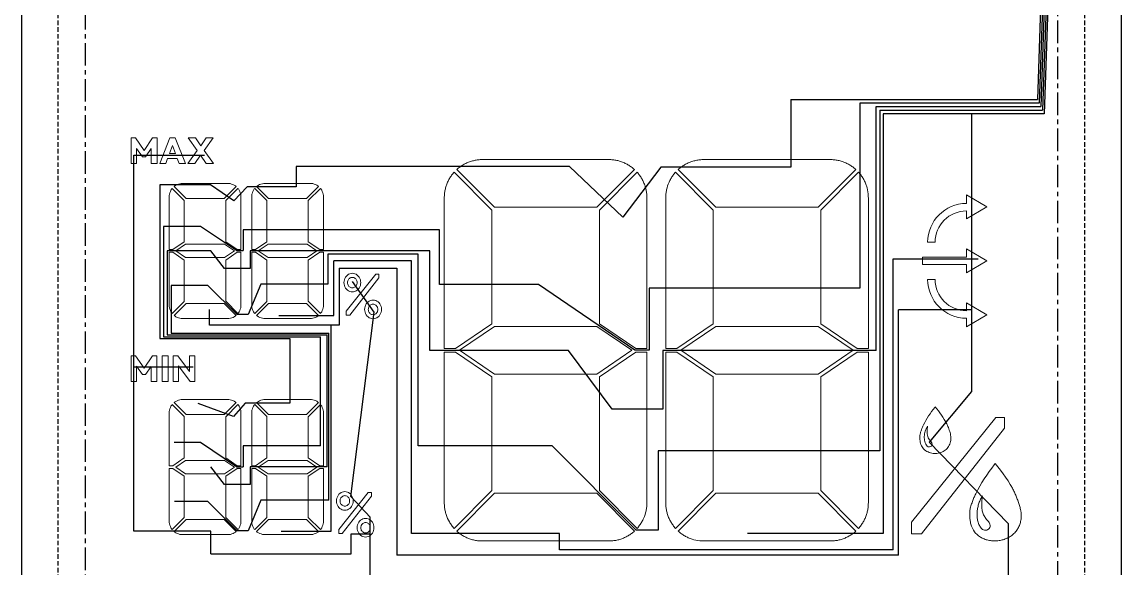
# Model space of a CAD drawing. Header units: millimetres. Extents: x 426 to 1899, y -1707 to -647.
# Drawn here: x 1069.5 to 1130.5, y -863.6 to -833.3 of the extents above; entities that cross this region are included whole.
import ezdxf

# ---------------------------------------------------------------- set-up
doc = ezdxf.new("R2010")
doc.units = ezdxf.units.MM
doc.linetypes.add('CENTER', pattern=[2, 1.25, -0.25, 0.25, -0.25])
doc.linetypes.add('HIDDEN', pattern=[0.375, 0.25, -0.125])
doc.layers.add('COM', color=1, linetype='Continuous')

msp = doc.modelspace()

# ---------------------------------------------------------------- linework, layer by layer
msp.add_lwpolyline([(1130.46, -791.931), (1130.46, -876.931), (1069.46, -876.931), (1069.46, -791.931)], close=True)
at = {"linetype": 'HIDDEN'}
for points in [[(1071.46, -876.931), (1071.46, -791.931)], [(1128.46, -876.931), (1128.46, -791.931)]]:
    msp.add_lwpolyline(points, dxfattribs=at)
at = {"linetype": 'CENTER'}
msp.add_lwpolyline([(1125.96, -793.431), (1073.96, -793.431, 0.414214), (1072.96, -794.431), (1072.96, -874.431, 0.414214), (1073.96, -875.431), (1125.96, -875.431, 0.414214), (1126.96, -874.431), (1126.96, -794.431, 0.414214)], format="xyb", close=True, dxfattribs=at)
at = {"lineweight": 9}
for points in [[(1076.638, -841.124), (1076.954, -841.124), (1076.954, -839.699), (1076.703, -839.699), (1076.237, -840.386), (1075.768, -839.699), (1075.511, -839.699), (1075.511, -841.124), (1075.823, -841.124), (1075.823, -840.275), (1076.148, -840.738), (1076.317, -840.738), (1076.638, -840.279)], [(1078.188, -841.124), (1078.539, -841.124), (1077.96, -839.699), (1077.666, -839.699), (1077.104, -841.124), (1077.435, -841.124), (1077.54, -840.836), (1078.079, -840.836)], [(1079.688, -839.699), (1079.39, -840.127), (1079.096, -839.699), (1078.69, -839.699), (1079.188, -840.398), (1078.664, -841.124), (1079.046, -841.124), (1079.369, -840.661), (1079.686, -841.124), (1080.097, -841.124), (1079.573, -840.39), (1080.072, -839.699)], [(1077.643, -840.557), (1077.805, -840.114), (1077.974, -840.557)], [(1080.676, -843.054), (1078.568, -843.054), (1077.905, -842.388), (1077.934, -842.364), (1078, -842.32), (1078.07, -842.284), (1078.144, -842.256), (1078.22, -842.235), (1078.298, -842.222), (1078.377, -842.218), (1080.867, -842.218), (1080.943, -842.222), (1081.021, -842.234), (1081.097, -842.255), (1081.171, -842.283), (1081.241, -842.319), (1081.307, -842.362), (1081.339, -842.388)], [(1085.256, -843.054), (1083.148, -843.054), (1082.485, -842.388), (1082.515, -842.364), (1082.581, -842.32), (1082.651, -842.284), (1082.724, -842.256), (1082.8, -842.235), (1082.878, -842.222), (1082.957, -842.218), (1085.448, -842.218), (1085.523, -842.222), (1085.601, -842.234), (1085.678, -842.255), (1085.751, -842.283), (1085.822, -842.319), (1085.887, -842.362), (1085.919, -842.388)], [(1077.63, -845.894), (1077.836, -845.894), (1078.47, -845.464), (1078.47, -843.168), (1077.799, -842.494), (1077.773, -842.526), (1077.73, -842.592), (1077.694, -842.663), (1077.666, -842.737), (1077.646, -842.813), (1077.634, -842.891), (1077.63, -842.969)], [(1080.769, -845.46), (1081.409, -845.894), (1081.614, -845.894), (1081.614, -842.969), (1081.61, -842.891), (1081.598, -842.813), (1081.578, -842.736), (1081.549, -842.663), (1081.514, -842.593), (1081.471, -842.527), (1081.445, -842.495), (1080.769, -843.174)], [(1082.21, -845.894), (1082.416, -845.894), (1083.05, -845.464), (1083.05, -843.168), (1082.379, -842.494), (1082.353, -842.526), (1082.311, -842.592), (1082.275, -842.663), (1082.247, -842.737), (1082.226, -842.813), (1082.214, -842.891), (1082.21, -842.969)], [(1085.349, -845.46), (1085.989, -845.894), (1086.195, -845.894), (1086.195, -842.969), (1086.191, -842.891), (1086.178, -842.813), (1086.158, -842.736), (1086.13, -842.663), (1086.094, -842.593), (1086.051, -842.527), (1086.025, -842.495), (1085.349, -843.174)], [(1077.63, -846.044), (1077.63, -848.968), (1077.634, -849.046), (1077.646, -849.124), (1077.666, -849.2), (1077.695, -849.274), (1077.73, -849.344), (1077.773, -849.41), (1077.799, -849.442), (1078.47, -848.769), (1078.47, -846.473), (1077.836, -846.044)], [(1080.706, -846.339), (1078.539, -846.339), (1077.992, -845.969), (1078.539, -845.598), (1080.705, -845.598), (1081.252, -845.969)], [(1080.769, -846.477), (1080.769, -848.764), (1081.445, -849.443), (1081.471, -849.41), (1081.514, -849.344), (1081.55, -849.274), (1081.578, -849.2), (1081.598, -849.124), (1081.61, -849.046), (1081.614, -848.968), (1081.614, -846.044), (1081.409, -846.044)], [(1082.21, -846.044), (1082.21, -848.968), (1082.214, -849.046), (1082.226, -849.124), (1082.247, -849.2), (1082.275, -849.274), (1082.31, -849.344), (1082.354, -849.41), (1082.379, -849.442), (1083.05, -848.769), (1083.05, -846.473), (1082.416, -846.044)], [(1085.286, -846.339), (1083.119, -846.339), (1082.573, -845.969), (1083.12, -845.598), (1085.285, -845.598), (1085.832, -845.969)], [(1085.349, -846.477), (1085.349, -848.764), (1086.025, -849.443), (1086.051, -849.41), (1086.094, -849.344), (1086.13, -849.274), (1086.158, -849.2), (1086.178, -849.124), (1086.191, -849.046), (1086.195, -848.968), (1086.195, -846.044), (1085.989, -846.044)], [(1119.448, -846.311), (1119.448, -846.724), (1121.875, -846.724), (1121.875, -847.179), (1123.021, -846.517), (1121.875, -845.856), (1121.875, -846.311)], [(1088.212, -847.491), (1088.24, -847.565), (1088.257, -847.644), (1088.263, -847.725), (1088.257, -847.806), (1088.24, -847.885), (1088.212, -847.96), (1088.174, -848.029), (1088.126, -848.091), (1088.07, -848.144), (1088.008, -848.186), (1087.941, -848.217), (1087.869, -848.236), (1087.796, -848.243), (1087.723, -848.236), (1087.652, -848.217), (1087.584, -848.186), (1087.522, -848.144), (1087.466, -848.091), (1087.419, -848.029), (1087.38, -847.96), (1087.352, -847.885), (1087.336, -847.806), (1087.33, -847.725), (1087.336, -847.644), (1087.352, -847.565), (1087.38, -847.491), (1087.419, -847.421), (1087.466, -847.36), (1087.522, -847.307), (1087.584, -847.264), (1087.652, -847.233), (1087.723, -847.214), (1087.796, -847.208), (1087.869, -847.214), (1087.941, -847.233), (1088.008, -847.264), (1088.07, -847.307), (1088.126, -847.36), (1088.174, -847.421)], [(1089.098, -847.266), (1087.455, -849.306), (1087.455, -849.535), (1087.651, -849.535), (1089.269, -847.468), (1089.27, -847.266)], [(1087.676, -847.464), (1087.641, -847.489), (1087.609, -847.518), (1087.582, -847.553), (1087.561, -847.593), (1087.545, -847.635), (1087.535, -847.68), (1087.532, -847.726), (1087.535, -847.772), (1087.545, -847.817), (1087.561, -847.859), (1087.582, -847.898), (1087.609, -847.933), (1087.641, -847.963), (1087.676, -847.987), (1087.714, -848.005), (1087.755, -848.015), (1087.796, -848.019), (1087.838, -848.015), (1087.878, -848.005), (1087.916, -847.987), (1087.951, -847.963), (1087.983, -847.933), (1088.01, -847.898), (1088.032, -847.859), (1088.048, -847.817), (1088.057, -847.772), (1088.061, -847.726), (1088.057, -847.68), (1088.048, -847.635), (1088.032, -847.593), (1088.01, -847.553), (1087.983, -847.518), (1087.951, -847.489), (1087.916, -847.464), (1087.878, -847.447), (1087.838, -847.436), (1087.796, -847.433), (1087.755, -847.436), (1087.714, -847.447)], [(1080.867, -849.719), (1078.377, -849.719), (1078.301, -849.715), (1078.223, -849.703), (1078.147, -849.682), (1078.073, -849.654), (1078.003, -849.618), (1077.937, -849.575), (1077.905, -849.549), (1078.568, -848.883), (1080.675, -848.883), (1081.339, -849.549), (1081.31, -849.573), (1081.244, -849.617), (1081.174, -849.653), (1081.1, -849.681), (1081.024, -849.702), (1080.946, -849.715)], [(1085.447, -849.719), (1082.957, -849.719), (1082.881, -849.715), (1082.803, -849.703), (1082.727, -849.682), (1082.653, -849.654), (1082.583, -849.618), (1082.517, -849.575), (1082.485, -849.549), (1083.149, -848.883), (1085.256, -848.883), (1085.919, -849.549), (1085.89, -849.573), (1085.824, -849.617), (1085.754, -849.653), (1085.68, -849.681), (1085.604, -849.702), (1085.526, -849.715)], [(1088.53, -848.979), (1088.502, -849.054), (1088.485, -849.133), (1088.479, -849.214), (1088.485, -849.295), (1088.502, -849.374), (1088.53, -849.448), (1088.568, -849.518), (1088.616, -849.58), (1088.672, -849.632), (1088.734, -849.674), (1088.802, -849.705), (1088.874, -849.724), (1088.947, -849.731), (1089.02, -849.724), (1089.091, -849.705), (1089.159, -849.674), (1089.221, -849.632), (1089.277, -849.579), (1089.325, -849.518), (1089.363, -849.448), (1089.392, -849.374), (1089.408, -849.295), (1089.414, -849.214), (1089.408, -849.133), (1089.392, -849.054), (1089.363, -848.979), (1089.325, -848.911), (1089.277, -848.849), (1089.221, -848.796), (1089.159, -848.754), (1089.091, -848.723), (1089.02, -848.704), (1088.947, -848.697), (1088.873, -848.704), (1088.802, -848.723), (1088.734, -848.754), (1088.672, -848.796), (1088.616, -848.849), (1088.568, -848.911)], [(1088.685, -849.26), (1088.695, -849.304), (1088.711, -849.347), (1088.732, -849.386), (1088.759, -849.421), (1088.791, -849.45), (1088.826, -849.475), (1088.864, -849.492), (1088.905, -849.503), (1088.946, -849.506), (1088.988, -849.503), (1089.028, -849.492), (1089.067, -849.475), (1089.102, -849.451), (1089.134, -849.421), (1089.161, -849.386), (1089.183, -849.347), (1089.199, -849.305), (1089.208, -849.26), (1089.212, -849.214), (1089.208, -849.169), (1089.199, -849.124), (1089.183, -849.082), (1089.161, -849.043), (1089.134, -849.008), (1089.103, -848.978), (1089.067, -848.954), (1089.029, -848.937), (1088.988, -848.926), (1088.947, -848.922), (1088.905, -848.926), (1088.865, -848.936), (1088.827, -848.954), (1088.791, -848.978), (1088.76, -849.008), (1088.733, -849.042), (1088.711, -849.082), (1088.695, -849.124), (1088.685, -849.169), (1088.682, -849.214)], [(1101.36, -850.161), (1095.685, -850.161), (1093.735, -851.483), (1095.685, -852.806), (1101.36, -852.806), (1103.31, -851.483)], [(1107.976, -850.161), (1106.026, -851.483), (1107.976, -852.806), (1113.651, -852.806), (1115.601, -851.483), (1113.651, -850.161)], [(1076.237, -852.48), (1075.768, -851.792), (1075.511, -851.792), (1075.511, -853.217), (1075.822, -853.217), (1075.822, -852.369), (1076.147, -852.832), (1076.317, -852.832), (1076.638, -852.373), (1076.638, -853.217), (1076.953, -853.217), (1076.953, -851.792), (1076.702, -851.792)], [(1077.565, -851.792), (1077.232, -851.792), (1077.232, -853.217), (1077.565, -853.217)], [(1078.758, -852.657), (1078.112, -851.792), (1077.845, -851.792), (1077.845, -853.217), (1078.149, -853.217), (1078.149, -852.351), (1078.795, -853.217), (1079.062, -853.217), (1079.062, -851.792), (1078.758, -851.792)], [(1077.63, -857.888), (1077.836, -857.888), (1078.47, -857.458), (1078.47, -855.162), (1077.799, -854.489), (1077.773, -854.521), (1077.73, -854.587), (1077.694, -854.657), (1077.666, -854.731), (1077.646, -854.807), (1077.634, -854.885), (1077.63, -854.963)], [(1080.676, -855.049), (1078.568, -855.049), (1077.905, -854.382), (1077.934, -854.358), (1078, -854.315), (1078.07, -854.279), (1078.144, -854.25), (1078.22, -854.229), (1078.298, -854.217), (1078.377, -854.212), (1080.867, -854.212), (1080.943, -854.216), (1081.021, -854.229), (1081.097, -854.249), (1081.171, -854.277), (1081.241, -854.313), (1081.307, -854.356), (1081.339, -854.383)], [(1080.769, -857.454), (1081.409, -857.888), (1081.614, -857.888), (1081.614, -854.963), (1081.61, -854.885), (1081.598, -854.807), (1081.578, -854.731), (1081.549, -854.657), (1081.514, -854.587), (1081.471, -854.521), (1081.445, -854.489), (1080.769, -855.168)], [(1082.21, -857.888), (1082.416, -857.888), (1083.05, -857.458), (1083.05, -855.162), (1082.379, -854.489), (1082.353, -854.521), (1082.311, -854.587), (1082.275, -854.657), (1082.247, -854.731), (1082.226, -854.807), (1082.214, -854.885), (1082.21, -854.963)], [(1085.256, -855.049), (1083.148, -855.049), (1082.485, -854.382), (1082.515, -854.358), (1082.581, -854.315), (1082.651, -854.279), (1082.724, -854.25), (1082.8, -854.229), (1082.878, -854.217), (1082.957, -854.212), (1085.448, -854.212), (1085.523, -854.216), (1085.601, -854.229), (1085.678, -854.249), (1085.751, -854.277), (1085.822, -854.313), (1085.887, -854.356), (1085.919, -854.383)], [(1085.349, -857.454), (1085.989, -857.888), (1086.195, -857.888), (1086.195, -854.963), (1086.191, -854.885), (1086.178, -854.807), (1086.158, -854.731), (1086.13, -854.657), (1086.094, -854.587), (1086.051, -854.521), (1086.025, -854.489), (1085.349, -855.168)], [(1118.829, -861.026), (1118.829, -861.675), (1119.385, -861.675), (1123.989, -855.796), (1123.993, -855.221), (1123.503, -855.221)], [(1080.706, -858.333), (1078.539, -858.333), (1077.992, -857.963), (1078.539, -857.592), (1080.705, -857.592), (1081.252, -857.963)], [(1085.286, -858.333), (1083.119, -858.333), (1082.573, -857.963), (1083.12, -857.592), (1085.285, -857.592), (1085.832, -857.963)], [(1077.63, -858.038), (1077.63, -860.963), (1077.634, -861.04), (1077.646, -861.118), (1077.666, -861.194), (1077.695, -861.268), (1077.73, -861.339), (1077.773, -861.405), (1077.799, -861.437), (1078.47, -860.764), (1078.47, -858.468), (1077.836, -858.038)], [(1080.769, -858.472), (1080.769, -860.758), (1081.445, -861.437), (1081.471, -861.405), (1081.514, -861.339), (1081.55, -861.268), (1081.578, -861.195), (1081.598, -861.118), (1081.61, -861.04), (1081.614, -860.963), (1081.614, -858.038), (1081.409, -858.038)], [(1082.21, -858.038), (1082.21, -860.963), (1082.214, -861.04), (1082.226, -861.118), (1082.247, -861.194), (1082.275, -861.268), (1082.31, -861.339), (1082.354, -861.405), (1082.379, -861.437), (1083.05, -860.764), (1083.05, -858.468), (1082.416, -858.038)], [(1085.349, -858.472), (1085.349, -860.758), (1086.025, -861.437), (1086.051, -861.405), (1086.094, -861.339), (1086.13, -861.268), (1086.158, -861.195), (1086.178, -861.118), (1086.191, -861.04), (1086.195, -860.963), (1086.195, -858.038), (1085.989, -858.038)], [(1087.236, -859.35), (1087.168, -859.381), (1087.106, -859.423), (1087.05, -859.476), (1087.003, -859.538), (1086.965, -859.607), (1086.936, -859.682), (1086.919, -859.761), (1086.914, -859.842), (1086.919, -859.923), (1086.936, -860.002), (1086.965, -860.076), (1087.003, -860.146), (1087.05, -860.207), (1087.106, -860.26), (1087.168, -860.302), (1087.236, -860.333), (1087.307, -860.352), (1087.38, -860.359), (1087.453, -860.352), (1087.524, -860.333), (1087.591, -860.302), (1087.654, -860.26), (1087.71, -860.207), (1087.757, -860.146), (1087.795, -860.076), (1087.823, -860.002), (1087.84, -859.923), (1087.846, -859.842), (1087.84, -859.761), (1087.823, -859.682), (1087.795, -859.607), (1087.757, -859.538), (1087.71, -859.476), (1087.654, -859.423), (1087.591, -859.381), (1087.524, -859.35), (1087.453, -859.331), (1087.38, -859.325), (1087.307, -859.331)], [(1088.681, -859.383), (1087.039, -861.422), (1087.039, -861.65), (1087.234, -861.65), (1088.852, -859.584), (1088.853, -859.383)], [(1087.26, -859.581), (1087.225, -859.606), (1087.193, -859.635), (1087.166, -859.67), (1087.144, -859.709), (1087.129, -859.752), (1087.119, -859.796), (1087.116, -859.842), (1087.119, -859.888), (1087.129, -859.933), (1087.144, -859.975), (1087.166, -860.014), (1087.193, -860.049), (1087.225, -860.079), (1087.26, -860.103), (1087.298, -860.121), (1087.338, -860.132), (1087.38, -860.135), (1087.421, -860.132), (1087.462, -860.121), (1087.5, -860.103), (1087.535, -860.079), (1087.567, -860.049), (1087.594, -860.014), (1087.615, -859.975), (1087.631, -859.933), (1087.641, -859.888), (1087.644, -859.842), (1087.641, -859.796), (1087.631, -859.752), (1087.615, -859.709), (1087.594, -859.67), (1087.567, -859.635), (1087.535, -859.606), (1087.5, -859.581), (1087.462, -859.564), (1087.421, -859.553), (1087.38, -859.549), (1087.338, -859.553), (1087.298, -859.564)], [(1080.867, -861.713), (1078.377, -861.713), (1078.301, -861.709), (1078.223, -861.697), (1078.147, -861.677), (1078.073, -861.648), (1078.003, -861.613), (1077.937, -861.569), (1077.905, -861.543), (1078.568, -860.877), (1080.675, -860.877), (1081.339, -861.543), (1081.31, -861.568), (1081.244, -861.611), (1081.174, -861.647), (1081.1, -861.676), (1081.024, -861.697), (1080.946, -861.709)], [(1085.447, -861.713), (1082.957, -861.713), (1082.881, -861.709), (1082.803, -861.697), (1082.727, -861.677), (1082.653, -861.648), (1082.583, -861.613), (1082.517, -861.569), (1082.485, -861.543), (1083.149, -860.877), (1085.256, -860.877), (1085.919, -861.543), (1085.89, -861.568), (1085.824, -861.611), (1085.754, -861.647), (1085.68, -861.676), (1085.604, -861.697), (1085.526, -861.709)], [(1088.908, -861.026), (1088.946, -861.095), (1088.974, -861.17), (1088.991, -861.249), (1088.997, -861.33), (1088.991, -861.411), (1088.974, -861.489), (1088.946, -861.564), (1088.908, -861.633), (1088.86, -861.695), (1088.804, -861.747), (1088.742, -861.79), (1088.674, -861.821), (1088.603, -861.84), (1088.529, -861.846), (1088.456, -861.84), (1088.385, -861.821), (1088.317, -861.79), (1088.255, -861.748), (1088.199, -861.695), (1088.152, -861.633), (1088.113, -861.564), (1088.085, -861.489), (1088.068, -861.411), (1088.062, -861.33), (1088.068, -861.249), (1088.085, -861.17), (1088.113, -861.095), (1088.152, -861.026), (1088.199, -860.964), (1088.255, -860.912), (1088.317, -860.87), (1088.385, -860.839), (1088.456, -860.82), (1088.529, -860.813), (1088.603, -860.82), (1088.674, -860.839), (1088.742, -860.87), (1088.804, -860.912), (1088.86, -860.964)], [(1088.529, -861.622), (1088.488, -861.618), (1088.448, -861.608), (1088.409, -861.59), (1088.374, -861.566), (1088.342, -861.536), (1088.315, -861.501), (1088.293, -861.463), (1088.278, -861.42), (1088.268, -861.375), (1088.265, -861.33), (1088.268, -861.284), (1088.278, -861.24), (1088.294, -861.198), (1088.316, -861.158), (1088.343, -861.124), (1088.374, -861.094), (1088.41, -861.07), (1088.448, -861.052), (1088.489, -861.042), (1088.53, -861.038), (1088.571, -861.042), (1088.612, -861.052), (1088.65, -861.07), (1088.685, -861.094), (1088.717, -861.124), (1088.744, -861.158), (1088.765, -861.198), (1088.781, -861.24), (1088.791, -861.285), (1088.794, -861.33), (1088.791, -861.376), (1088.781, -861.42), (1088.765, -861.463), (1088.744, -861.502), (1088.717, -861.536), (1088.685, -861.566), (1088.65, -861.59), (1088.611, -861.608), (1088.571, -861.618)]]:
    msp.add_lwpolyline(points, close=True, dxfattribs=at)
for points in [[(1102.036, -840.899), (1095.009, -840.899, 0.027043), (1094.786, -840.911, 0.02569), (1094.566, -840.946, 0.025883), (1094.351, -841.005, 0.025378), (1094.144, -841.086, 0.02692), (1093.946, -841.188, 0.026894), (1093.76, -841.311, 0.023453), (1093.594, -841.447), (1095.685, -843.546), (1101.36, -843.546), (1103.451, -841.447, 0.025285), (1103.278, -841.306, 0.025796), (1103.092, -841.184, 0.025715), (1102.893, -841.083, 0.027232), (1102.685, -841.003, 0.027355), (1102.471, -840.945, 0.026162), (1102.251, -840.91, 0.026007)], [(1107.976, -843.546), (1105.885, -841.447, -0.023448), (1106.051, -841.311, -0.026894), (1106.237, -841.188, -0.026903), (1106.435, -841.086, -0.025381), (1106.642, -841.005, -0.025883), (1106.857, -840.946, -0.025686), (1107.077, -840.911, -0.027041), (1107.3, -840.899), (1114.327, -840.899, -0.026007), (1114.541, -840.91, -0.026162), (1114.762, -840.945, -0.027355), (1114.976, -841.003, -0.027232), (1115.184, -841.083, -0.025715), (1115.382, -841.184, -0.025796), (1115.569, -841.306, -0.025285), (1115.742, -841.447), (1113.651, -843.546)], [(1092.9, -851.378), (1093.514, -851.378), (1095.536, -850.006), (1095.536, -843.696), (1093.445, -841.596, 0.026749), (1093.305, -841.769, 0.027226), (1093.184, -841.956, 0.026495), (1093.083, -842.155, 0.026396), (1093.003, -842.363, 0.027146), (1092.946, -842.578, 0.026635), (1092.911, -842.798, 0.025324), (1092.9, -843.017)], [(1104.144, -851.378), (1103.531, -851.378), (1101.509, -850.006), (1101.509, -843.696), (1103.599, -841.596, -0.026097), (1103.739, -841.769, -0.027338), (1103.86, -841.956, -0.026695), (1103.961, -842.154, -0.026129), (1104.041, -842.362, -0.025862), (1104.099, -842.577, -0.025449), (1104.133, -842.797, -0.025455), (1104.144, -843.017)], [(1105.191, -851.378), (1105.804, -851.378), (1107.827, -850.006), (1107.827, -843.696), (1105.736, -841.596, 0.026754), (1105.596, -841.769, 0.027264), (1105.475, -841.956, 0.0257), (1105.374, -842.155, 0.053033), (1105.237, -842.578, 0.026602), (1105.202, -842.798, 0.025331), (1105.191, -843.017)], [(1113.8, -850.006), (1115.821, -851.378), (1116.435, -851.378), (1116.435, -843.017, 0.025455), (1116.424, -842.797, 0.05314), (1116.332, -842.362, 0.026129), (1116.252, -842.154, 0.026695), (1116.151, -841.956, 0.027338), (1116.03, -841.769, 0.026097), (1115.89, -841.596), (1113.8, -843.696)], [(1119.728, -845.485), (1120.144, -845.485, -0.413108), (1121.876, -843.748), (1121.876, -844.186), (1123.021, -843.524), (1121.876, -842.863), (1121.876, -843.332, 0.41331)], [(1123.021, -849.51), (1121.876, -850.171), (1121.876, -849.702, -0.413408), (1119.728, -847.55), (1120.144, -847.55, 0.413145), (1121.876, -849.286), (1121.876, -848.849)], [(1092.9, -851.59), (1092.9, -859.949, 0.025176), (1092.912, -860.167, 0.025437), (1092.946, -860.387, 0.02596), (1093.003, -860.602, 0.05203), (1093.183, -861.009, 0.025206), (1093.304, -861.196, 0.02621), (1093.444, -861.369), (1095.536, -859.27), (1095.536, -852.96), (1093.514, -851.59)], [(1101.509, -852.96), (1101.509, -859.27), (1103.599, -861.369, 0.027763), (1103.739, -861.196, 0.027313), (1103.861, -861.009, 0.026502), (1103.962, -860.811, 0.051522), (1104.099, -860.387, 0.026215), (1104.133, -860.167, 0.026815), (1104.144, -859.949), (1104.144, -851.589), (1103.53, -851.589)], [(1105.191, -851.59), (1105.191, -859.949, 0.025204), (1105.202, -860.167, 0.025482), (1105.237, -860.387, 0.02596), (1105.294, -860.602, 0.025669), (1105.374, -860.81, 0.026688), (1105.474, -861.009, 0.025178), (1105.595, -861.196, 0.026178), (1105.735, -861.369), (1107.826, -859.27), (1107.826, -852.96), (1105.805, -851.59)], [(1113.799, -852.96), (1113.799, -859.27), (1115.89, -861.369, 0.027763), (1116.03, -861.196, 0.027313), (1116.152, -861.009, 0.026502), (1116.253, -860.811, 0.027952), (1116.332, -860.602, 0.026949), (1116.39, -860.387, 0.026215), (1116.424, -860.167, 0.026815), (1116.435, -859.949), (1116.435, -851.589), (1115.821, -851.589)], [(1120.312, -857.19, -0.037147), (1120.169, -857.207, -0.04056), (1120.025, -857.201, -0.039202), (1119.883, -857.174, -0.039275), (1119.747, -857.125, -0.040696), (1119.621, -857.055), (1119.556, -857.007, -0.058122), (1119.458, -856.902, -0.08982), (1119.335, -856.642, -0.032301), (1119.306, -856.501, -0.029475), (1119.294, -856.358, -0.02971), (1119.299, -856.213, -0.04035), (1119.324, -856.071), (1119.337, -856.028, -0.011381), (1119.385, -855.892, -0.011845), (1119.438, -855.757, -0.010834), (1119.498, -855.626), (1119.562, -855.497), (1119.632, -855.371), (1119.706, -855.247), (1119.783, -855.125), (1119.863, -855.005), (1119.946, -854.886), (1120.031, -854.77), (1120.117, -854.655), (1120.147, -854.617), (1120.237, -854.729), (1120.326, -854.843), (1120.412, -854.958), (1120.496, -855.076), (1120.577, -855.196), (1120.653, -855.318, -0.009798), (1120.725, -855.443, -0.00989), (1120.79, -855.572, -0.011282), (1120.849, -855.703, -0.014789), (1120.901, -855.838), (1120.928, -855.915, -0.019227), (1120.972, -856.052, -0.024299), (1121.003, -856.194, -0.033248), (1121.018, -856.337, -0.038872), (1121.012, -856.481, -0.045113), (1120.982, -856.622, -0.04854), (1120.927, -856.755, -0.043102), (1120.848, -856.875, -0.040191), (1120.751, -856.982), (1120.707, -857.021, -0.036204), (1120.583, -857.096, -0.035473), (1120.451, -857.153, -0.036405)], [(1119.54, -856.335, 0.038974), (1119.554, -856.478, 0.043739), (1119.591, -856.617, 0.055855), (1119.655, -856.747, 0.15475), (1119.759, -856.834, 0.211475), (1119.899, -856.829), (1119.923, -856.813, 0.239774), (1119.978, -856.685, 0.174707), (1119.923, -856.555), (1119.882, -856.511, -0.043741), (1119.796, -856.396, -0.057211), (1119.735, -856.265, -0.051449), (1119.704, -856.125, -0.033039), (1119.698, -855.981, -0.029018), (1119.723, -855.694), (1119.675, -855.78, 0.02601), (1119.616, -855.911, 0.030588), (1119.573, -856.049, 0.032117), (1119.547, -856.191, 0.032843)], [(1122.127, -861.128, 0.08975), (1122.331, -861.558, 0.058852), (1122.495, -861.733, 0.024086), (1122.603, -861.812, 0.040472), (1122.811, -861.929, 0.039202), (1123.036, -862.01, 0.040937), (1123.271, -862.055, 0.037461), (1123.51, -862.064, 0.038928), (1123.747, -862.037, 0.037722), (1123.978, -861.975, 0.036249), (1124.198, -861.881, 0.034797), (1124.402, -861.756), (1124.475, -861.691, 0.037544), (1124.637, -861.515, 0.045244), (1124.767, -861.314, 0.046505), (1124.859, -861.094, 0.044266), (1124.909, -860.86, 0.072707), (1124.894, -860.384, 0.026755), (1124.842, -860.15, 0.019643), (1124.769, -859.922), (1124.725, -859.794, 0.012614), (1124.639, -859.571, 0.011564), (1124.541, -859.352, 0.012046), (1124.432, -859.139, 0.010847), (1124.314, -858.931), (1124.187, -858.728), (1124.054, -858.53), (1123.914, -858.335), (1123.77, -858.144), (1123.623, -857.955), (1123.474, -857.768), (1123.425, -857.831), (1123.281, -858.022), (1123.14, -858.216), (1123.003, -858.412), (1122.87, -858.611), (1122.742, -858.813), (1122.62, -859.019), (1122.505, -859.229), (1122.397, -859.443, 0.011053), (1122.298, -859.661, 0.011915), (1122.21, -859.883, 0.011246), (1122.131, -860.109), (1122.108, -860.181, 0.041635), (1122.068, -860.416, 0.029838), (1122.06, -860.655, 0.029756), (1122.079, -860.894, 0.032894)], [(1101.36, -859.419), (1095.685, -859.419), (1093.594, -861.519, 0.02636), (1093.767, -861.66, 0.02571), (1093.953, -861.782, 0.025351), (1094.151, -861.884, 0.026863), (1094.359, -861.963, 0.02712), (1094.574, -862.021, 0.026713), (1094.794, -862.055, 0.024759), (1095.009, -862.066), (1102.036, -862.066, 0.02617), (1102.258, -862.054, 0.026574), (1102.478, -862.019, 0.026713), (1102.693, -861.96, 0.028221), (1102.901, -861.88, 0.026758), (1103.099, -861.778, 0.024995), (1103.285, -861.655, 0.025684), (1103.451, -861.519)], [(1107.3, -862.066, -0.024668), (1107.085, -862.055, -0.052549), (1106.65, -861.963, -0.026863), (1106.442, -861.884, -0.025976), (1106.244, -861.782, -0.026246), (1106.057, -861.66, -0.025381), (1105.885, -861.519), (1107.976, -859.419), (1113.651, -859.419), (1115.742, -861.519, -0.025684), (1115.575, -861.655, -0.024995), (1115.389, -861.778, -0.026758), (1115.192, -861.88, -0.028221), (1114.984, -861.96, -0.026713), (1114.769, -862.019, -0.026574), (1114.549, -862.054, -0.02617), (1114.327, -862.066)], [(1122.467, -860.618, 0.038755), (1122.491, -860.856, 0.043309), (1122.552, -861.087, 0.055605), (1122.657, -861.301, 0.157706), (1122.83, -861.446, 0.214379), (1123.062, -861.437), (1123.102, -861.411, 0.240999), (1123.193, -861.199, 0.175538), (1123.102, -860.984), (1123.035, -860.911, -0.042455), (1122.892, -860.719, -0.057014), (1122.791, -860.503, -0.052036), (1122.74, -860.27, -0.034265), (1122.729, -860.031, -0.019856), (1122.743, -859.792, -0.012459), (1122.77, -859.554, 0.017371), (1122.691, -859.697, 0.026785), (1122.594, -859.916, 0.030732), (1122.522, -860.144, 0.033819), (1122.478, -860.379, 0.034465)]]:
    msp.add_lwpolyline(points, format="xyb", close=True, dxfattribs=at)
at = {"layer": 'COM'}
for p, q in [((1126.532, -817.141), (1125.819, -837.56)), ((1112.137, -837.56), (1125.819, -837.56)), ((1112.137, -837.56), (1112.137, -841.312)), ((1099.84, -841.281), (1084.673, -841.281)), ((1084.673, -841.281), (1084.673, -842.412)), ((1102.817, -844.099), (1099.84, -841.281)), ((1104.92, -841.312), (1102.817, -844.099)), ((1112.137, -841.312), (1104.92, -841.312)), ((1077.11, -842.297), (1077.11, -850.832)), ((1079.915, -842.297), (1077.11, -842.297)), ((1081.22, -843.187), (1079.915, -842.297)), ((1081.967, -842.412), (1081.22, -843.187)), ((1084.673, -842.412), (1081.967, -842.412)), ((1077.11, -850.832), (1084.335, -850.832)), ((1084.335, -850.832), (1084.335, -854.418)), ((1081.203, -855.148), (1079.238, -854.443)), ((1081.854, -854.418), (1081.203, -855.148)), ((1084.335, -854.418), (1081.854, -854.418))]:
    msp.add_line(p, q, dxfattribs=at)
at = {"layer": 'COM', "color": 2}
for p, q in [((1126.583, -818.541), (1125.912, -837.76)), ((1125.912, -837.76), (1115.954, -837.76)), ((1115.954, -837.76), (1115.954, -848.043)), ((1077.31, -844.605), (1077.31, -850.732)), ((1079.375, -844.605), (1077.31, -844.605)), ((1081.358, -845.95), (1079.375, -844.605)), ((1092.627, -844.795), (1081.729, -844.795)), ((1081.729, -844.795), (1081.729, -845.95)), ((1092.627, -847.839), (1092.627, -844.795)), ((1081.358, -845.95), (1081.729, -845.95)), ((1098.125, -847.839), (1092.627, -847.839)), ((1103.477, -851.469), (1098.125, -847.839)), ((1115.954, -848.043), (1104.264, -848.043)), ((1104.264, -848.043), (1104.264, -851.469)), ((1077.31, -850.732), (1086.026, -850.732)), ((1086.026, -856.789), (1086.026, -850.732)), ((1104.264, -851.469), (1103.477, -851.469)), ((1079.375, -856.599), (1077.898, -856.599)), ((1081.358, -857.944), (1079.375, -856.599)), ((1086.026, -856.789), (1081.729, -856.789)), ((1081.729, -856.789), (1081.729, -857.944)), ((1081.358, -857.944), (1081.729, -857.944))]:
    msp.add_line(p, q, dxfattribs=at)
at = {"layer": 'COM', "color": 3}
for p, q in [((1126.635, -819.941), (1126.005, -837.96)), ((1116.866, -851.487), (1116.866, -837.96)), ((1116.866, -837.96), (1126.005, -837.96)), ((1077.51, -845.963), (1077.51, -850.632)), ((1079.939, -845.963), (1077.51, -845.963)), ((1080.7, -846.935), (1079.939, -845.963)), ((1092.102, -845.955), (1082.123, -845.955)), ((1082.123, -845.955), (1082.123, -846.935)), ((1092.102, -851.492), (1092.102, -845.955)), ((1082.123, -846.935), (1080.7, -846.935)), ((1077.51, -850.632), (1086.397, -850.632)), ((1086.397, -857.95), (1086.397, -850.632)), ((1099.787, -851.492), (1092.102, -851.492)), ((1102.213, -854.745), (1099.787, -851.492)), ((1116.866, -851.487), (1105.034, -851.487)), ((1105.034, -851.487), (1105.034, -854.745)), ((1105.034, -854.745), (1102.213, -854.745)), ((1080.7, -858.929), (1079.939, -857.957)), ((1086.397, -857.95), (1082.123, -857.95)), ((1082.123, -857.95), (1082.123, -858.929)), ((1082.123, -858.929), (1080.7, -858.929))]:
    msp.add_line(p, q, dxfattribs=at)
at = {"layer": 'COM', "color": 4}
for p, q in [((1126.686, -821.341), (1126.098, -838.16)), ((1117.066, -838.16), (1117.066, -857.068)), ((1117.066, -838.16), (1126.098, -838.16)), ((1091.449, -846.155), (1086.427, -846.155)), ((1086.427, -846.155), (1086.427, -847.811)), ((1091.449, -856.79), (1091.449, -846.155)), ((1079.784, -847.881), (1077.746, -847.881)), ((1077.746, -847.881), (1077.746, -850.532)), ((1081.397, -849.501), (1079.784, -847.881)), ((1082.715, -847.811), (1082.012, -849.501)), ((1086.427, -847.811), (1082.715, -847.811)), ((1082.012, -849.501), (1081.397, -849.501)), ((1077.746, -850.532), (1086.497, -850.532)), ((1086.497, -859.806), (1086.497, -850.532)), ((1098.89, -856.79), (1091.449, -856.79)), ((1103.55, -861.469), (1098.89, -856.79)), ((1117.066, -857.068), (1104.773, -857.068)), ((1104.773, -857.068), (1104.773, -861.469)), ((1079.784, -859.876), (1077.931, -859.876)), ((1081.397, -861.495), (1079.784, -859.876)), ((1082.715, -859.806), (1082.012, -861.495)), ((1086.497, -859.806), (1082.715, -859.806)), ((1082.012, -861.495), (1081.397, -861.495)), ((1104.773, -861.469), (1103.55, -861.469))]:
    msp.add_line(p, q, dxfattribs=at)
at = {"layer": 'COM', "color": 5}
for p, q in [((1126.737, -822.741), (1126.192, -838.36)), ((1117.266, -838.36), (1117.266, -861.653)), ((1126.192, -838.36), (1117.266, -838.36)), ((1122.16, -838.36), (1122.16, -853.77)), ((1075.67, -861.524), (1075.67, -840.648)), ((1075.67, -840.648), (1079.589, -840.648)), ((1086.774, -849.554), (1086.774, -846.524)), ((1091.079, -846.524), (1086.774, -846.524)), ((1091.079, -861.655), (1091.079, -846.524)), ((1117.816, -862.555), (1117.816, -846.405)), ((1117.816, -846.405), (1122.54, -846.405)), ((1087.071, -846.922), (1087.071, -850.095)), ((1087.071, -846.922), (1090.269, -846.922)), ((1090.269, -846.922), (1090.269, -862.855)), ((1089.006, -849.369), (1087.805, -847.661)), ((1079.869, -850.095), (1079.869, -849.211)), ((1083.72, -849.554), (1086.774, -849.554)), ((1087.71, -859.6), (1089.006, -849.369)), ((1118.116, -862.855), (1118.116, -849.24)), ((1122.16, -849.24), (1118.116, -849.24)), ((1087.071, -850.095), (1079.869, -850.095)), ((1086.597, -850.095), (1086.597, -861.547)), ((1075.67, -852.398), (1078.965, -852.398)), ((1122.16, -853.77), (1119.818, -856.581)), ((1119.818, -856.581), (1124.188, -861.088)), ((1088.778, -860.738), (1087.71, -859.6)), ((1088.778, -864.277), (1088.778, -860.738)), ((1124.188, -861.088), (1124.188, -865.974)), ((1079.946, -861.524), (1075.67, -861.524)), ((1079.946, -862.771), (1079.946, -861.524)), ((1086.597, -861.547), (1083.849, -861.547)), ((1087.732, -862.771), (1087.732, -861.673)), ((1087.732, -861.673), (1088.778, -861.673)), ((1099.3, -861.655), (1091.079, -861.655)), ((1099.3, -862.555), (1099.3, -861.655)), ((1117.266, -861.653), (1109.722, -861.653)), ((1079.946, -862.771), (1087.732, -862.771)), ((1118.116, -862.855), (1090.269, -862.855)), ((1117.816, -862.555), (1099.3, -862.555))]:
    msp.add_line(p, q, dxfattribs=at)

doc.saveas('drawing.dxf')
